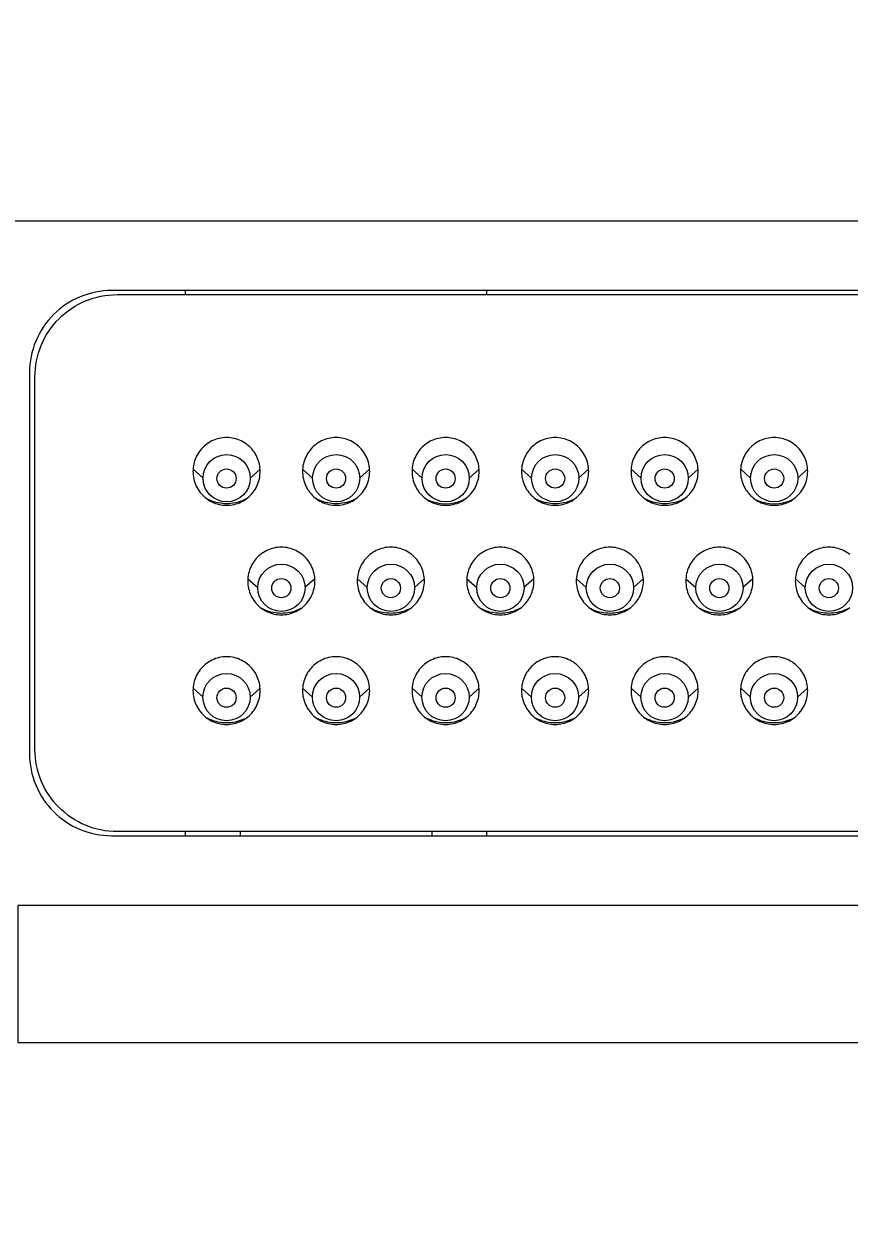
# Model space of a CAD drawing. Extents: x 0 to 1128, y 0 to 827.
# Drawn here: x 174.64 to 204.79, y 228.33 to 271.68 of the extents above; entities that cross this region are included whole.
import ezdxf

# ---------------------------------------------------------------- set-up
doc = ezdxf.new("R2010")
doc.units = 0
doc.header["$LTSCALE"] = 10
doc.header["$MEASUREMENT"] = 0
doc.header["$PDMODE"] = 3
doc.header["$PDSIZE"] = -10
doc.layers.get('0').update_dxf_attribs({"linetype": 'CONTINUOUS'})
doc.layers.get('DEFPOINTS').update_dxf_attribs({"linetype": 'CONTINUOUS'})
doc.layers.add('PDF_형상', color=7, linetype='CONTINUOUS')
doc.styles.add('Daelim Dimension', font='NanumGothic.ttf')
doc.dimstyles.new('DEFAULT', dxfattribs={"dimscale": 2, "dimtxt": 2, "dimasz": 2, "dimexe": 0, "dimexo": 2, "dimgap": 1, "dimtad": 1, "dimdec": 0, "dimzin": 9, "dimdsep": 46, "dimtxsty": 'Daelim Dimension', "dimcen": 0.5, "dimclrd": 5, "dimclre": 5, "dimclrt": 256, "dimadec": 1, "dimazin": 0, "dimtfac": 1, "dimtdec": 0, "dimtix": 1, "dimtmove": 0, "dimatfit": 3, "dimfxl": 0, "dimtolj": 1, "dimtzin": 1, "dimlwd": 9, "dimlwe": 9, "dimarcsym": 0})

# ---------------------------------------------------------------- blocks, each defined once
blk = doc.blocks.new('*D26')
at = {"color": 5, "lineweight": 9, "ltscale": 0.5}
for p, q in [((158.045, 268.487), (158.045, 299.718)), ((398.049, 299.718), (162.045, 299.718)), ((402.049, 268.487), (402.049, 299.718))]:
    blk.add_line(p, q, dxfattribs=at)
at = {"color": 5, "ltscale": 0.5}
for points in [[(162.045, 300.385), (162.045, 299.051), (158.045, 299.718)], [(398.049, 300.385), (398.049, 299.051), (402.049, 299.718)]]:
    blk.add_solid(points, dxfattribs=at)
at = {"layer": 'DEFPOINTS', "color": 0, "ltscale": 0.5}
for p in [(158.045, 299.718), (158.045, 264.487), (402.049, 264.487)]:
    blk.add_point(p, dxfattribs=at)
at = {"color": 7, "ltscale": 0.5, "insert": (315.504, 307.111), "char_height": 10, "attachment_point": 5, "style": 'Daelim Dimension'}
blk.add_mtext('\\A1;244', dxfattribs=at)
blk = doc.blocks.new('*D27')
at = {"color": 5, "lineweight": 9, "ltscale": 0.5}
for p, q in [((138.695, 262.487), (138.695, 327.843)), ((142.695, 327.843), (417.399, 327.843)), ((421.399, 262.487), (421.399, 327.843))]:
    blk.add_line(p, q, dxfattribs=at)
at = {"color": 5, "ltscale": 0.5}
for points in [[(142.695, 328.51), (142.695, 327.177), (138.695, 327.843)], [(417.399, 328.51), (417.399, 327.177), (421.399, 327.843)]]:
    blk.add_solid(points, dxfattribs=at)
at = {"layer": 'DEFPOINTS', "color": 0, "ltscale": 0.5}
for p in [(421.399, 327.843), (138.695, 258.487), (421.399, 258.487)]:
    blk.add_point(p, dxfattribs=at)
at = {"color": 7, "ltscale": 0.5, "insert": (315.504, 335.294), "char_height": 10, "attachment_point": 5, "style": 'Daelim Dimension'}
blk.add_mtext('\\A1;283', dxfattribs=at)

msp = doc.modelspace()

# ---------------------------------------------------------------- linework, layer by layer
at = {"layer": 'PDF_형상', "lineweight": 5}
for points in [[(402.049, 264.487), (402.049, 220.486), (158.045, 220.486), (158.045, 264.487)], [(180.818, 255.333), (180.82, 255.264), (180.826, 255.195), (180.836, 255.126), (180.849, 255.062), (180.866, 254.994), (180.887, 254.927), (180.911, 254.862), (180.94, 254.798), (180.971, 254.736), (181.005, 254.678), (181.044, 254.62), (181.085, 254.564), (181.129, 254.511), (181.176, 254.461), (181.226, 254.414), (181.278, 254.369), (181.334, 254.327), (181.391, 254.288), (181.45, 254.253), (181.512, 254.221), (181.575, 254.192), (181.639, 254.167), (181.706, 254.146), (181.706, 254.146), (181.773, 254.128), (181.841, 254.115), (181.909, 254.105), (181.978, 254.099), (182.045, 254.097), (182.113, 254.099), (182.182, 254.105), (182.25, 254.115), (182.318, 254.128), (182.385, 254.146), (182.385, 254.146), (182.452, 254.167), (182.516, 254.192), (182.579, 254.221), (182.641, 254.253), (182.7, 254.288), (182.757, 254.327), (182.813, 254.369), (182.865, 254.414), (182.915, 254.461), (182.962, 254.511), (183.006, 254.564), (183.047, 254.62), (183.086, 254.678), (183.12, 254.736), (183.151, 254.798), (183.179, 254.862), (183.204, 254.927), (183.225, 254.994), (183.242, 255.062), (183.255, 255.126), (183.265, 255.195), (183.271, 255.264), (183.272, 255.333), (183.271, 255.402), (183.265, 255.471), (183.255, 255.541), (183.242, 255.605), (183.225, 255.673), (183.204, 255.74), (183.179, 255.805), (183.151, 255.868), (183.12, 255.93), (183.086, 255.988), (183.047, 256.047), (183.006, 256.102), (182.962, 256.155), (182.915, 256.205), (182.865, 256.253), (182.812, 256.298), (182.757, 256.339), (182.699, 256.378), (182.641, 256.413), (182.579, 256.445), (182.516, 256.474), (182.452, 256.499), (182.386, 256.52), (182.385, 256.52), (182.318, 256.538), (182.25, 256.551), (182.182, 256.561), (182.113, 256.567), (182.045, 256.569), (181.977, 256.567), (181.909, 256.561), (181.841, 256.551), (181.773, 256.538), (181.706, 256.52), (181.705, 256.52), (181.639, 256.499), (181.575, 256.474), (181.512, 256.445), (181.45, 256.413), (181.392, 256.378), (181.334, 256.339), (181.278, 256.298), (181.226, 256.253), (181.176, 256.205), (181.129, 256.155), (181.085, 256.102), (181.044, 256.047), (181.005, 255.988), (180.971, 255.93), (180.94, 255.868), (180.911, 255.805), (180.887, 255.74), (180.866, 255.673), (180.849, 255.605), (180.836, 255.541), (180.826, 255.471), (180.82, 255.402)], [(184.818, 255.333), (184.82, 255.264), (184.826, 255.195), (184.836, 255.126), (184.849, 255.062), (184.866, 254.994), (184.887, 254.927), (184.912, 254.862), (184.94, 254.798), (184.971, 254.736), (185.005, 254.678), (185.044, 254.62), (185.085, 254.564), (185.129, 254.511), (185.176, 254.461), (185.226, 254.414), (185.278, 254.369), (185.334, 254.327), (185.391, 254.288), (185.45, 254.253), (185.512, 254.221), (185.575, 254.192), (185.639, 254.167), (185.706, 254.146), (185.706, 254.146), (185.774, 254.128), (185.841, 254.115), (185.909, 254.105), (185.978, 254.099), (186.045, 254.097), (186.113, 254.099), (186.181, 254.105), (186.25, 254.115), (186.317, 254.128), (186.385, 254.146), (186.385, 254.146), (186.451, 254.167), (186.516, 254.192), (186.579, 254.221), (186.641, 254.253), (186.7, 254.288), (186.757, 254.327), (186.813, 254.369), (186.865, 254.414), (186.915, 254.461), (186.962, 254.511), (187.006, 254.564), (187.047, 254.62), (187.086, 254.678), (187.12, 254.736), (187.151, 254.798), (187.18, 254.862), (187.204, 254.927), (187.225, 254.994), (187.242, 255.062), (187.255, 255.126), (187.265, 255.195), (187.271, 255.264), (187.273, 255.333), (187.271, 255.402), (187.265, 255.471), (187.255, 255.541), (187.242, 255.605), (187.225, 255.673), (187.204, 255.74), (187.18, 255.805), (187.151, 255.868), (187.12, 255.93), (187.086, 255.988), (187.047, 256.047), (187.006, 256.102), (186.962, 256.155), (186.915, 256.205), (186.865, 256.253), (186.812, 256.298), (186.757, 256.339), (186.699, 256.378), (186.641, 256.413), (186.579, 256.445), (186.516, 256.474), (186.452, 256.499), (186.386, 256.52), (186.385, 256.52), (186.318, 256.538), (186.25, 256.551), (186.182, 256.561), (186.114, 256.567), (186.046, 256.569), (185.977, 256.567), (185.909, 256.561), (185.841, 256.551), (185.773, 256.538), (185.706, 256.52), (185.705, 256.52), (185.639, 256.499), (185.575, 256.474), (185.512, 256.445), (185.45, 256.413), (185.392, 256.378), (185.334, 256.34), (185.279, 256.298), (185.226, 256.253), (185.176, 256.205), (185.129, 256.155), (185.085, 256.102), (185.044, 256.047), (185.005, 255.989), (184.971, 255.93), (184.94, 255.868), (184.912, 255.805), (184.887, 255.74), (184.866, 255.673), (184.849, 255.605), (184.836, 255.541), (184.826, 255.471), (184.82, 255.402)], [(188.819, 255.333), (188.82, 255.264), (188.826, 255.195), (188.836, 255.126), (188.849, 255.062), (188.866, 254.994), (188.887, 254.927), (188.912, 254.862), (188.94, 254.798), (188.971, 254.736), (189.005, 254.678), (189.044, 254.62), (189.085, 254.564), (189.129, 254.511), (189.176, 254.461), (189.226, 254.414), (189.278, 254.369), (189.334, 254.327), (189.392, 254.288), (189.45, 254.253), (189.512, 254.221), (189.575, 254.192), (189.639, 254.167), (189.706, 254.146), (189.706, 254.146), (189.774, 254.128), (189.841, 254.115), (189.91, 254.105), (189.978, 254.099), (190.046, 254.097), (190.113, 254.099), (190.182, 254.105), (190.25, 254.115), (190.317, 254.128), (190.385, 254.146), (190.385, 254.146), (190.451, 254.167), (190.516, 254.192), (190.579, 254.221), (190.641, 254.253), (190.7, 254.288), (190.757, 254.327), (190.813, 254.369), (190.865, 254.414), (190.915, 254.461), (190.962, 254.511), (191.006, 254.564), (191.047, 254.62), (191.086, 254.678), (191.12, 254.736), (191.151, 254.798), (191.18, 254.862), (191.204, 254.927), (191.225, 254.994), (191.242, 255.062), (191.255, 255.126), (191.265, 255.195), (191.271, 255.264), (191.273, 255.333), (191.271, 255.402), (191.265, 255.471), (191.255, 255.541), (191.242, 255.605), (191.225, 255.673), (191.204, 255.74), (191.18, 255.805), (191.151, 255.868), (191.12, 255.93), (191.086, 255.988), (191.048, 256.047), (191.006, 256.102), (190.962, 256.155), (190.915, 256.205), (190.865, 256.253), (190.813, 256.298), (190.757, 256.339), (190.699, 256.378), (190.641, 256.413), (190.579, 256.445), (190.516, 256.474), (190.452, 256.499), (190.386, 256.52), (190.385, 256.52), (190.318, 256.538), (190.25, 256.551), (190.182, 256.561), (190.114, 256.567), (190.046, 256.569), (189.978, 256.567), (189.909, 256.561), (189.841, 256.551), (189.773, 256.538), (189.706, 256.52), (189.706, 256.52), (189.64, 256.499), (189.575, 256.474), (189.512, 256.445), (189.45, 256.413), (189.392, 256.378), (189.334, 256.34), (189.279, 256.298), (189.226, 256.253), (189.176, 256.205), (189.129, 256.155), (189.085, 256.102), (189.044, 256.047), (189.005, 255.989), (188.971, 255.93), (188.94, 255.868), (188.912, 255.805), (188.887, 255.74), (188.866, 255.673), (188.849, 255.605), (188.836, 255.541), (188.826, 255.471), (188.82, 255.402)], [(192.819, 255.333), (192.821, 255.264), (192.826, 255.195), (192.836, 255.126), (192.849, 255.062), (192.866, 254.994), (192.887, 254.927), (192.912, 254.862), (192.94, 254.798), (192.971, 254.736), (193.005, 254.678), (193.044, 254.62), (193.085, 254.564), (193.129, 254.511), (193.176, 254.461), (193.226, 254.414), (193.279, 254.369), (193.334, 254.327), (193.392, 254.288), (193.45, 254.253), (193.512, 254.221), (193.575, 254.192), (193.64, 254.167), (193.706, 254.146), (193.707, 254.146), (193.774, 254.128), (193.841, 254.115), (193.91, 254.105), (193.978, 254.099), (194.046, 254.097), (194.113, 254.099), (194.182, 254.105), (194.25, 254.115), (194.318, 254.128), (194.385, 254.146), (194.385, 254.146), (194.452, 254.167), (194.516, 254.192), (194.58, 254.221), (194.641, 254.253), (194.7, 254.288), (194.757, 254.327), (194.813, 254.369), (194.865, 254.414), (194.915, 254.461), (194.962, 254.511), (195.006, 254.564), (195.047, 254.62), (195.086, 254.678), (195.12, 254.736), (195.152, 254.798), (195.18, 254.862), (195.204, 254.927), (195.225, 254.994), (195.242, 255.062), (195.255, 255.126), (195.265, 255.195), (195.271, 255.264), (195.273, 255.333), (195.271, 255.402), (195.265, 255.471), (195.255, 255.541), (195.242, 255.605), (195.225, 255.673), (195.204, 255.74), (195.18, 255.805), (195.152, 255.868), (195.12, 255.93), (195.086, 255.988), (195.048, 256.047), (195.006, 256.102), (194.962, 256.155), (194.915, 256.205), (194.865, 256.253), (194.813, 256.298), (194.757, 256.339), (194.7, 256.378), (194.641, 256.413), (194.579, 256.445), (194.516, 256.474), (194.452, 256.499), (194.386, 256.52), (194.385, 256.52), (194.318, 256.538), (194.25, 256.551), (194.182, 256.561), (194.114, 256.567), (194.046, 256.569), (193.978, 256.567), (193.909, 256.561), (193.841, 256.551), (193.773, 256.538), (193.706, 256.52), (193.706, 256.52), (193.64, 256.499), (193.575, 256.474), (193.512, 256.445), (193.45, 256.413), (193.392, 256.378), (193.334, 256.34), (193.279, 256.298), (193.226, 256.253), (193.176, 256.205), (193.13, 256.155), (193.085, 256.102), (193.044, 256.047), (193.005, 255.989), (192.971, 255.93), (192.94, 255.868), (192.912, 255.805), (192.887, 255.74), (192.866, 255.673), (192.849, 255.605), (192.836, 255.541), (192.826, 255.471), (192.821, 255.402)], [(196.819, 255.333), (196.821, 255.264), (196.826, 255.195), (196.836, 255.126), (196.849, 255.062), (196.866, 254.994), (196.887, 254.927), (196.912, 254.862), (196.94, 254.798), (196.972, 254.736), (197.006, 254.678), (197.044, 254.62), (197.085, 254.564), (197.129, 254.511), (197.176, 254.461), (197.226, 254.414), (197.279, 254.369), (197.334, 254.327), (197.392, 254.288), (197.45, 254.253), (197.512, 254.221), (197.575, 254.192), (197.64, 254.167), (197.706, 254.146), (197.707, 254.146), (197.774, 254.128), (197.842, 254.115), (197.91, 254.105), (197.978, 254.099), (198.046, 254.097), (198.114, 254.099), (198.182, 254.105), (198.25, 254.115), (198.318, 254.128), (198.385, 254.146), (198.385, 254.146), (198.452, 254.167), (198.516, 254.192), (198.58, 254.221), (198.641, 254.253), (198.7, 254.288), (198.757, 254.327), (198.813, 254.369), (198.865, 254.414), (198.915, 254.461), (198.962, 254.511), (199.006, 254.564), (199.048, 254.62), (199.086, 254.678), (199.12, 254.736), (199.152, 254.798), (199.18, 254.862), (199.204, 254.927), (199.225, 254.994), (199.242, 255.062), (199.255, 255.126), (199.265, 255.195), (199.271, 255.264), (199.273, 255.333), (199.271, 255.402), (199.265, 255.471), (199.255, 255.541), (199.242, 255.605), (199.225, 255.673), (199.204, 255.74), (199.18, 255.805), (199.152, 255.868), (199.12, 255.93), (199.086, 255.988), (199.048, 256.047), (199.006, 256.102), (198.962, 256.155), (198.915, 256.205), (198.865, 256.253), (198.813, 256.298), (198.757, 256.339), (198.7, 256.378), (198.641, 256.413), (198.58, 256.445), (198.517, 256.474), (198.452, 256.499), (198.386, 256.52), (198.385, 256.52), (198.318, 256.538), (198.25, 256.551), (198.182, 256.561), (198.114, 256.567), (198.046, 256.569), (197.978, 256.567), (197.909, 256.561), (197.841, 256.551), (197.773, 256.538), (197.706, 256.52), (197.706, 256.52), (197.64, 256.499), (197.575, 256.474), (197.512, 256.445), (197.45, 256.413), (197.392, 256.378), (197.334, 256.34), (197.279, 256.298), (197.226, 256.253), (197.176, 256.205), (197.13, 256.155), (197.085, 256.102), (197.044, 256.047), (197.006, 255.989), (196.971, 255.93), (196.94, 255.868), (196.912, 255.805), (196.887, 255.74), (196.866, 255.673), (196.849, 255.605), (196.836, 255.541), (196.826, 255.471), (196.821, 255.402)], [(200.819, 255.333), (200.821, 255.264), (200.827, 255.195), (200.836, 255.126), (200.849, 255.062), (200.866, 254.994), (200.887, 254.927), (200.912, 254.862), (200.94, 254.798), (200.972, 254.736), (201.006, 254.678), (201.044, 254.62), (201.085, 254.564), (201.13, 254.511), (201.176, 254.461), (201.226, 254.414), (201.279, 254.369), (201.334, 254.327), (201.392, 254.288), (201.45, 254.253), (201.512, 254.221), (201.575, 254.192), (201.64, 254.167), (201.706, 254.146), (201.707, 254.146), (201.774, 254.128), (201.842, 254.115), (201.91, 254.105), (201.978, 254.099), (202.046, 254.097), (202.114, 254.099), (202.182, 254.105), (202.25, 254.115), (202.318, 254.128), (202.385, 254.146), (202.386, 254.146), (202.452, 254.167), (202.516, 254.192), (202.58, 254.221), (202.641, 254.253), (202.7, 254.288), (202.758, 254.327), (202.813, 254.369), (202.865, 254.414), (202.915, 254.461), (202.962, 254.511), (203.006, 254.564), (203.048, 254.62), (203.086, 254.678), (203.12, 254.736), (203.152, 254.798), (203.18, 254.862), (203.204, 254.927), (203.225, 254.994), (203.242, 255.062), (203.255, 255.126), (203.265, 255.195), (203.271, 255.264), (203.273, 255.333), (203.271, 255.402), (203.265, 255.471), (203.255, 255.541), (203.242, 255.605), (203.225, 255.673), (203.204, 255.74), (203.18, 255.805), (203.152, 255.868), (203.12, 255.93), (203.086, 255.988), (203.048, 256.047), (203.006, 256.102), (202.962, 256.155), (202.915, 256.205), (202.865, 256.253), (202.813, 256.298), (202.757, 256.339), (202.7, 256.378), (202.641, 256.413), (202.58, 256.445), (202.517, 256.474), (202.452, 256.499), (202.386, 256.52), (202.386, 256.52), (202.318, 256.538), (202.25, 256.551), (202.182, 256.561), (202.114, 256.567), (202.046, 256.569), (201.978, 256.567), (201.909, 256.561), (201.841, 256.551), (201.773, 256.538), (201.706, 256.52), (201.706, 256.52), (201.64, 256.499), (201.575, 256.474), (201.512, 256.445), (201.45, 256.413), (201.392, 256.378), (201.334, 256.34), (201.279, 256.298), (201.226, 256.253), (201.177, 256.205), (201.13, 256.155), (201.085, 256.102), (201.044, 256.047), (201.006, 255.989), (200.972, 255.93), (200.94, 255.868), (200.912, 255.805), (200.887, 255.74), (200.866, 255.673), (200.849, 255.605), (200.836, 255.541), (200.827, 255.471), (200.821, 255.402)], [(182.818, 251.333), (182.82, 251.264), (182.826, 251.195), (182.836, 251.126), (182.849, 251.062), (182.866, 250.994), (182.887, 250.927), (182.911, 250.862), (182.94, 250.798), (182.971, 250.736), (183.005, 250.678), (183.044, 250.62), (183.085, 250.564), (183.129, 250.511), (183.176, 250.461), (183.226, 250.414), (183.278, 250.369), (183.334, 250.327), (183.391, 250.288), (183.45, 250.253), (183.512, 250.221), (183.575, 250.192), (183.639, 250.167), (183.706, 250.146), (183.706, 250.146), (183.773, 250.128), (183.841, 250.115), (183.909, 250.105), (183.978, 250.099), (184.046, 250.097), (184.113, 250.099), (184.182, 250.105), (184.25, 250.115), (184.318, 250.128), (184.385, 250.146), (184.385, 250.146), (184.452, 250.167), (184.516, 250.192), (184.579, 250.221), (184.641, 250.253), (184.7, 250.288), (184.757, 250.327), (184.813, 250.369), (184.865, 250.414), (184.915, 250.461), (184.962, 250.511), (185.006, 250.564), (185.047, 250.62), (185.086, 250.678), (185.12, 250.736), (185.151, 250.798), (185.179, 250.862), (185.204, 250.927), (185.225, 250.994), (185.242, 251.062), (185.255, 251.126), (185.265, 251.195), (185.271, 251.264), (185.273, 251.333), (185.271, 251.402), (185.265, 251.471), (185.255, 251.54), (185.242, 251.605), (185.225, 251.673), (185.204, 251.74), (185.179, 251.805), (185.151, 251.868), (185.12, 251.93), (185.086, 251.988), (185.047, 252.047), (185.006, 252.102), (184.962, 252.155), (184.915, 252.205), (184.865, 252.253), (184.812, 252.297), (184.757, 252.339), (184.699, 252.378), (184.641, 252.413), (184.579, 252.445), (184.516, 252.474), (184.452, 252.499), (184.386, 252.52), (184.385, 252.52), (184.318, 252.538), (184.25, 252.551), (184.182, 252.561), (184.113, 252.567), (184.045, 252.569), (183.977, 252.567), (183.909, 252.561), (183.841, 252.551), (183.773, 252.538), (183.706, 252.52), (183.705, 252.52), (183.639, 252.499), (183.575, 252.474), (183.512, 252.445), (183.45, 252.413), (183.392, 252.378), (183.334, 252.339), (183.279, 252.298), (183.226, 252.253), (183.176, 252.205), (183.129, 252.155), (183.085, 252.102), (183.044, 252.047), (183.005, 251.988), (182.971, 251.93), (182.94, 251.868), (182.911, 251.805), (182.887, 251.74), (182.866, 251.673), (182.849, 251.605), (182.836, 251.54), (182.826, 251.471), (182.82, 251.402)], [(186.818, 251.333), (186.82, 251.264), (186.826, 251.195), (186.836, 251.126), (186.849, 251.062), (186.866, 250.994), (186.887, 250.927), (186.912, 250.862), (186.94, 250.798), (186.971, 250.736), (187.005, 250.678), (187.044, 250.62), (187.085, 250.564), (187.129, 250.511), (187.176, 250.461), (187.226, 250.414), (187.278, 250.369), (187.334, 250.327), (187.392, 250.288), (187.45, 250.253), (187.512, 250.221), (187.575, 250.192), (187.639, 250.167), (187.706, 250.146), (187.706, 250.146), (187.774, 250.128), (187.841, 250.115), (187.91, 250.105), (187.978, 250.099), (188.045, 250.097), (188.113, 250.099), (188.181, 250.105), (188.25, 250.115), (188.317, 250.128), (188.385, 250.146), (188.385, 250.146), (188.451, 250.167), (188.516, 250.192), (188.579, 250.221), (188.641, 250.253), (188.7, 250.288), (188.757, 250.327), (188.813, 250.369), (188.865, 250.413), (188.915, 250.461), (188.962, 250.511), (189.006, 250.564), (189.047, 250.62), (189.086, 250.678), (189.12, 250.736), (189.151, 250.798), (189.18, 250.862), (189.204, 250.927), (189.225, 250.994), (189.242, 251.062), (189.255, 251.126), (189.265, 251.195), (189.271, 251.264), (189.273, 251.333), (189.271, 251.402), (189.265, 251.471), (189.255, 251.54), (189.242, 251.605), (189.225, 251.673), (189.204, 251.74), (189.18, 251.805), (189.151, 251.868), (189.12, 251.93), (189.086, 251.988), (189.047, 252.046), (189.006, 252.102), (188.962, 252.155), (188.915, 252.205), (188.865, 252.253), (188.812, 252.298), (188.757, 252.339), (188.699, 252.378), (188.641, 252.413), (188.579, 252.445), (188.516, 252.474), (188.452, 252.499), (188.386, 252.52), (188.385, 252.52), (188.318, 252.538), (188.25, 252.551), (188.182, 252.561), (188.114, 252.567), (188.046, 252.569), (187.978, 252.567), (187.909, 252.561), (187.841, 252.551), (187.773, 252.538), (187.706, 252.52), (187.706, 252.52), (187.639, 252.499), (187.575, 252.474), (187.512, 252.445), (187.45, 252.413), (187.392, 252.378), (187.334, 252.339), (187.279, 252.298), (187.226, 252.253), (187.176, 252.205), (187.129, 252.155), (187.085, 252.102), (187.044, 252.047), (187.005, 251.989), (186.971, 251.93), (186.94, 251.868), (186.912, 251.805), (186.887, 251.74), (186.866, 251.673), (186.849, 251.605), (186.836, 251.54), (186.826, 251.471), (186.82, 251.402)], [(190.819, 251.333), (190.821, 251.264), (190.826, 251.195), (190.836, 251.126), (190.849, 251.062), (190.866, 250.994), (190.887, 250.927), (190.912, 250.862), (190.94, 250.798), (190.971, 250.736), (191.005, 250.678), (191.044, 250.62), (191.085, 250.564), (191.129, 250.511), (191.176, 250.461), (191.226, 250.414), (191.279, 250.369), (191.334, 250.327), (191.392, 250.288), (191.45, 250.253), (191.512, 250.221), (191.575, 250.192), (191.64, 250.167), (191.706, 250.146), (191.706, 250.146), (191.774, 250.128), (191.841, 250.115), (191.91, 250.105), (191.978, 250.099), (192.046, 250.097), (192.113, 250.099), (192.182, 250.105), (192.25, 250.115), (192.318, 250.128), (192.385, 250.146), (192.385, 250.146), (192.452, 250.167), (192.516, 250.192), (192.579, 250.221), (192.641, 250.253), (192.7, 250.288), (192.757, 250.327), (192.813, 250.369), (192.865, 250.413), (192.915, 250.461), (192.962, 250.511), (193.006, 250.564), (193.047, 250.62), (193.086, 250.678), (193.12, 250.736), (193.152, 250.798), (193.18, 250.862), (193.204, 250.927), (193.225, 250.994), (193.242, 251.062), (193.255, 251.126), (193.265, 251.195), (193.271, 251.264), (193.273, 251.333), (193.271, 251.402), (193.265, 251.471), (193.255, 251.54), (193.242, 251.605), (193.225, 251.673), (193.204, 251.74), (193.18, 251.805), (193.152, 251.868), (193.12, 251.93), (193.086, 251.988), (193.048, 252.046), (193.006, 252.102), (192.962, 252.155), (192.915, 252.205), (192.865, 252.253), (192.813, 252.298), (192.757, 252.339), (192.7, 252.378), (192.641, 252.413), (192.579, 252.445), (192.516, 252.474), (192.452, 252.499), (192.386, 252.52), (192.385, 252.52), (192.318, 252.538), (192.25, 252.551), (192.182, 252.561), (192.114, 252.567), (192.046, 252.569), (191.978, 252.567), (191.909, 252.561), (191.841, 252.551), (191.773, 252.538), (191.706, 252.52), (191.706, 252.52), (191.64, 252.499), (191.575, 252.474), (191.512, 252.445), (191.45, 252.413), (191.392, 252.378), (191.334, 252.339), (191.279, 252.298), (191.226, 252.253), (191.176, 252.205), (191.129, 252.155), (191.085, 252.102), (191.044, 252.047), (191.005, 251.989), (190.971, 251.93), (190.94, 251.868), (190.912, 251.805), (190.887, 251.74), (190.866, 251.673), (190.849, 251.605), (190.836, 251.54), (190.826, 251.471), (190.821, 251.402)], [(194.819, 251.333), (194.821, 251.264), (194.826, 251.195), (194.836, 251.126), (194.849, 251.062), (194.866, 250.994), (194.887, 250.927), (194.912, 250.862), (194.94, 250.798), (194.971, 250.736), (195.005, 250.678), (195.044, 250.62), (195.085, 250.564), (195.129, 250.511), (195.176, 250.461), (195.226, 250.414), (195.279, 250.369), (195.334, 250.327), (195.392, 250.288), (195.45, 250.253), (195.512, 250.221), (195.575, 250.192), (195.64, 250.167), (195.706, 250.146), (195.707, 250.146), (195.774, 250.128), (195.842, 250.115), (195.91, 250.105), (195.978, 250.099), (196.046, 250.097), (196.113, 250.099), (196.182, 250.105), (196.25, 250.115), (196.318, 250.128), (196.385, 250.146), (196.385, 250.146), (196.452, 250.167), (196.516, 250.192), (196.58, 250.221), (196.641, 250.253), (196.7, 250.288), (196.757, 250.327), (196.813, 250.369), (196.865, 250.413), (196.915, 250.461), (196.962, 250.511), (197.006, 250.564), (197.047, 250.62), (197.086, 250.678), (197.12, 250.736), (197.152, 250.798), (197.18, 250.862), (197.204, 250.927), (197.225, 250.994), (197.242, 251.062), (197.255, 251.126), (197.265, 251.195), (197.271, 251.264), (197.273, 251.333), (197.271, 251.402), (197.265, 251.471), (197.255, 251.54), (197.242, 251.605), (197.225, 251.673), (197.204, 251.74), (197.18, 251.805), (197.152, 251.868), (197.12, 251.93), (197.086, 251.988), (197.048, 252.046), (197.006, 252.102), (196.962, 252.155), (196.915, 252.205), (196.865, 252.253), (196.813, 252.298), (196.757, 252.339), (196.7, 252.378), (196.641, 252.413), (196.58, 252.445), (196.516, 252.474), (196.452, 252.499), (196.386, 252.52), (196.385, 252.52), (196.318, 252.538), (196.25, 252.551), (196.182, 252.561), (196.114, 252.567), (196.046, 252.569), (195.978, 252.567), (195.909, 252.561), (195.841, 252.551), (195.773, 252.538), (195.706, 252.52), (195.706, 252.52), (195.64, 252.499), (195.575, 252.474), (195.512, 252.445), (195.45, 252.413), (195.392, 252.378), (195.334, 252.339), (195.279, 252.298), (195.226, 252.253), (195.176, 252.205), (195.13, 252.155), (195.085, 252.102), (195.044, 252.047), (195.006, 251.989), (194.971, 251.93), (194.94, 251.868), (194.912, 251.805), (194.887, 251.74), (194.866, 251.673), (194.849, 251.605), (194.836, 251.54), (194.826, 251.471), (194.821, 251.402)], [(198.819, 251.333), (198.821, 251.264), (198.827, 251.195), (198.836, 251.126), (198.849, 251.062), (198.866, 250.994), (198.887, 250.927), (198.912, 250.862), (198.94, 250.798), (198.972, 250.736), (199.006, 250.678), (199.044, 250.62), (199.085, 250.564), (199.129, 250.511), (199.176, 250.461), (199.226, 250.414), (199.279, 250.369), (199.334, 250.327), (199.392, 250.288), (199.45, 250.253), (199.512, 250.221), (199.575, 250.192), (199.64, 250.167), (199.706, 250.146), (199.707, 250.146), (199.774, 250.128), (199.842, 250.115), (199.91, 250.105), (199.978, 250.099), (200.046, 250.097), (200.114, 250.099), (200.182, 250.105), (200.25, 250.115), (200.318, 250.128), (200.385, 250.146), (200.386, 250.146), (200.452, 250.167), (200.516, 250.192), (200.58, 250.221), (200.641, 250.253), (200.7, 250.288), (200.758, 250.327), (200.813, 250.369), (200.865, 250.413), (200.915, 250.461), (200.962, 250.511), (201.006, 250.564), (201.048, 250.62), (201.086, 250.678), (201.12, 250.736), (201.152, 250.798), (201.18, 250.862), (201.204, 250.927), (201.225, 250.994), (201.242, 251.062), (201.255, 251.126), (201.265, 251.195), (201.271, 251.264), (201.273, 251.333), (201.271, 251.402), (201.265, 251.471), (201.255, 251.54), (201.242, 251.605), (201.225, 251.673), (201.204, 251.74), (201.18, 251.805), (201.152, 251.868), (201.12, 251.93), (201.086, 251.988), (201.048, 252.046), (201.006, 252.102), (200.962, 252.155), (200.915, 252.205), (200.865, 252.253), (200.813, 252.298), (200.757, 252.339), (200.7, 252.378), (200.641, 252.413), (200.58, 252.445), (200.517, 252.474), (200.452, 252.499), (200.386, 252.52), (200.386, 252.52), (200.318, 252.538), (200.25, 252.551), (200.182, 252.561), (200.114, 252.567), (200.046, 252.569), (199.978, 252.567), (199.909, 252.561), (199.841, 252.551), (199.773, 252.538), (199.706, 252.52), (199.706, 252.52), (199.64, 252.499), (199.575, 252.474), (199.512, 252.445), (199.45, 252.413), (199.392, 252.378), (199.334, 252.339), (199.279, 252.298), (199.226, 252.253), (199.177, 252.205), (199.13, 252.155), (199.085, 252.102), (199.044, 252.047), (199.006, 251.989), (198.972, 251.93), (198.94, 251.868), (198.912, 251.805), (198.887, 251.74), (198.866, 251.673), (198.849, 251.605), (198.836, 251.54), (198.827, 251.471), (198.821, 251.402)], [(180.818, 247.333), (180.82, 247.264), (180.826, 247.195), (180.836, 247.126), (180.849, 247.061), (180.866, 246.993), (180.887, 246.927), (180.911, 246.862), (180.94, 246.798), (180.971, 246.736), (181.005, 246.678), (181.044, 246.62), (181.085, 246.564), (181.129, 246.511), (181.176, 246.461), (181.226, 246.413), (181.278, 246.369), (181.334, 246.327), (181.391, 246.288), (181.45, 246.253), (181.512, 246.221), (181.575, 246.192), (181.639, 246.167), (181.706, 246.146), (181.706, 246.146), (181.773, 246.128), (181.841, 246.114), (181.909, 246.105), (181.978, 246.099), (182.045, 246.097), (182.113, 246.099), (182.182, 246.105), (182.25, 246.115), (182.318, 246.128), (182.385, 246.146), (182.385, 246.146), (182.452, 246.167), (182.516, 246.192), (182.579, 246.221), (182.641, 246.253), (182.7, 246.288), (182.757, 246.327), (182.813, 246.369), (182.865, 246.413), (182.915, 246.461), (182.962, 246.511), (183.006, 246.564), (183.047, 246.62), (183.086, 246.678), (183.12, 246.736), (183.151, 246.798), (183.179, 246.862), (183.204, 246.927), (183.225, 246.993), (183.242, 247.061), (183.255, 247.126), (183.265, 247.195), (183.271, 247.264), (183.272, 247.333), (183.271, 247.402), (183.265, 247.471), (183.255, 247.54), (183.242, 247.605), (183.225, 247.673), (183.204, 247.74), (183.179, 247.805), (183.151, 247.868), (183.12, 247.93), (183.086, 247.988), (183.047, 248.046), (183.006, 248.102), (182.962, 248.155), (182.915, 248.205), (182.865, 248.253), (182.812, 248.297), (182.757, 248.339), (182.699, 248.378), (182.641, 248.413), (182.579, 248.445), (182.516, 248.474), (182.452, 248.499), (182.386, 248.52), (182.385, 248.52), (182.318, 248.538), (182.25, 248.551), (182.182, 248.561), (182.113, 248.567), (182.045, 248.569), (181.977, 248.567), (181.909, 248.561), (181.841, 248.551), (181.773, 248.538), (181.706, 248.52), (181.705, 248.52), (181.639, 248.499), (181.575, 248.474), (181.512, 248.445), (181.45, 248.413), (181.392, 248.378), (181.334, 248.339), (181.278, 248.297), (181.226, 248.253), (181.176, 248.205), (181.129, 248.155), (181.085, 248.102), (181.044, 248.046), (181.005, 247.988), (180.971, 247.93), (180.94, 247.868), (180.911, 247.805), (180.887, 247.74), (180.866, 247.673), (180.849, 247.605), (180.836, 247.54), (180.826, 247.471), (180.82, 247.402)], [(184.818, 247.333), (184.82, 247.264), (184.826, 247.195), (184.836, 247.126), (184.849, 247.061), (184.866, 246.993), (184.887, 246.927), (184.912, 246.862), (184.94, 246.798), (184.971, 246.736), (185.005, 246.678), (185.044, 246.62), (185.085, 246.564), (185.129, 246.511), (185.176, 246.461), (185.226, 246.413), (185.278, 246.369), (185.334, 246.327), (185.391, 246.288), (185.45, 246.253), (185.512, 246.221), (185.575, 246.192), (185.639, 246.167), (185.706, 246.146), (185.706, 246.146), (185.774, 246.128), (185.841, 246.114), (185.909, 246.105), (185.978, 246.099), (186.045, 246.097), (186.113, 246.099), (186.181, 246.105), (186.25, 246.114), (186.317, 246.128), (186.385, 246.146), (186.385, 246.146), (186.451, 246.167), (186.516, 246.192), (186.579, 246.221), (186.641, 246.253), (186.7, 246.288), (186.757, 246.327), (186.813, 246.369), (186.865, 246.413), (186.915, 246.461), (186.962, 246.511), (187.006, 246.564), (187.047, 246.619), (187.086, 246.678), (187.12, 246.736), (187.151, 246.798), (187.18, 246.862), (187.204, 246.927), (187.225, 246.993), (187.242, 247.062), (187.255, 247.126), (187.265, 247.195), (187.271, 247.264), (187.273, 247.333), (187.271, 247.402), (187.265, 247.471), (187.255, 247.54), (187.242, 247.605), (187.225, 247.673), (187.204, 247.74), (187.18, 247.805), (187.151, 247.868), (187.12, 247.93), (187.086, 247.988), (187.047, 248.046), (187.006, 248.102), (186.962, 248.155), (186.915, 248.205), (186.865, 248.253), (186.812, 248.297), (186.757, 248.339), (186.699, 248.378), (186.641, 248.413), (186.579, 248.445), (186.516, 248.474), (186.452, 248.499), (186.386, 248.52), (186.385, 248.52), (186.318, 248.538), (186.25, 248.551), (186.182, 248.561), (186.114, 248.567), (186.046, 248.569), (185.977, 248.567), (185.909, 248.561), (185.841, 248.551), (185.773, 248.538), (185.706, 248.52), (185.705, 248.52), (185.639, 248.499), (185.575, 248.474), (185.512, 248.445), (185.45, 248.413), (185.392, 248.378), (185.334, 248.339), (185.279, 248.297), (185.226, 248.253), (185.176, 248.205), (185.129, 248.155), (185.085, 248.102), (185.044, 248.047), (185.005, 247.988), (184.971, 247.93), (184.94, 247.868), (184.912, 247.805), (184.887, 247.74), (184.866, 247.673), (184.849, 247.605), (184.836, 247.54), (184.826, 247.471), (184.82, 247.402)], [(188.819, 247.333), (188.82, 247.264), (188.826, 247.195), (188.836, 247.126), (188.849, 247.061), (188.866, 246.993), (188.887, 246.927), (188.912, 246.862), (188.94, 246.798), (188.971, 246.736), (189.005, 246.678), (189.044, 246.62), (189.085, 246.564), (189.129, 246.511), (189.176, 246.461), (189.226, 246.413), (189.278, 246.369), (189.334, 246.327), (189.392, 246.288), (189.45, 246.253), (189.512, 246.221), (189.575, 246.192), (189.639, 246.167), (189.706, 246.146), (189.706, 246.146), (189.774, 246.128), (189.841, 246.114), (189.91, 246.105), (189.978, 246.099), (190.046, 246.097), (190.113, 246.099), (190.182, 246.105), (190.25, 246.114), (190.317, 246.128), (190.385, 246.146), (190.385, 246.146), (190.451, 246.167), (190.516, 246.192), (190.579, 246.221), (190.641, 246.253), (190.7, 246.288), (190.757, 246.327), (190.813, 246.369), (190.865, 246.413), (190.915, 246.461), (190.962, 246.511), (191.006, 246.564), (191.047, 246.619), (191.086, 246.678), (191.12, 246.736), (191.151, 246.798), (191.18, 246.862), (191.204, 246.927), (191.225, 246.993), (191.242, 247.062), (191.255, 247.126), (191.265, 247.195), (191.271, 247.264), (191.273, 247.333), (191.271, 247.402), (191.265, 247.471), (191.255, 247.54), (191.242, 247.605), (191.225, 247.673), (191.204, 247.74), (191.18, 247.805), (191.151, 247.868), (191.12, 247.93), (191.086, 247.988), (191.048, 248.046), (191.006, 248.102), (190.962, 248.155), (190.915, 248.205), (190.865, 248.253), (190.813, 248.297), (190.757, 248.339), (190.699, 248.378), (190.641, 248.413), (190.579, 248.445), (190.516, 248.474), (190.452, 248.499), (190.386, 248.52), (190.385, 248.52), (190.318, 248.538), (190.25, 248.551), (190.182, 248.561), (190.114, 248.567), (190.046, 248.569), (189.978, 248.567), (189.909, 248.561), (189.841, 248.551), (189.773, 248.538), (189.706, 248.52), (189.706, 248.52), (189.64, 248.499), (189.575, 248.474), (189.512, 248.445), (189.45, 248.413), (189.392, 248.378), (189.334, 248.339), (189.279, 248.297), (189.226, 248.253), (189.176, 248.205), (189.129, 248.155), (189.085, 248.102), (189.044, 248.047), (189.005, 247.988), (188.971, 247.93), (188.94, 247.868), (188.912, 247.805), (188.887, 247.74), (188.866, 247.673), (188.849, 247.605), (188.836, 247.54), (188.826, 247.471), (188.82, 247.402)], [(192.819, 247.333), (192.821, 247.264), (192.826, 247.195), (192.836, 247.126), (192.849, 247.061), (192.866, 246.993), (192.887, 246.927), (192.912, 246.862), (192.94, 246.798), (192.971, 246.736), (193.005, 246.678), (193.044, 246.62), (193.085, 246.564), (193.129, 246.511), (193.176, 246.461), (193.226, 246.413), (193.279, 246.369), (193.334, 246.327), (193.392, 246.288), (193.45, 246.253), (193.512, 246.221), (193.575, 246.192), (193.64, 246.167), (193.706, 246.146), (193.707, 246.146), (193.774, 246.128), (193.841, 246.114), (193.91, 246.105), (193.978, 246.099), (194.046, 246.097), (194.113, 246.099), (194.182, 246.105), (194.25, 246.114), (194.318, 246.128), (194.385, 246.146), (194.385, 246.146), (194.452, 246.167), (194.516, 246.192), (194.58, 246.221), (194.641, 246.253), (194.7, 246.288), (194.757, 246.327), (194.813, 246.369), (194.865, 246.413), (194.915, 246.461), (194.962, 246.511), (195.006, 246.564), (195.047, 246.619), (195.086, 246.678), (195.12, 246.736), (195.152, 246.798), (195.18, 246.862), (195.204, 246.927), (195.225, 246.993), (195.242, 247.062), (195.255, 247.126), (195.265, 247.195), (195.271, 247.264), (195.273, 247.333), (195.271, 247.402), (195.265, 247.471), (195.255, 247.54), (195.242, 247.605), (195.225, 247.673), (195.204, 247.74), (195.18, 247.805), (195.152, 247.868), (195.12, 247.93), (195.086, 247.988), (195.048, 248.046), (195.006, 248.102), (194.962, 248.155), (194.915, 248.205), (194.865, 248.253), (194.813, 248.297), (194.757, 248.339), (194.7, 248.378), (194.641, 248.413), (194.579, 248.445), (194.516, 248.474), (194.452, 248.499), (194.386, 248.52), (194.385, 248.52), (194.318, 248.538), (194.25, 248.551), (194.182, 248.561), (194.114, 248.567), (194.046, 248.569), (193.978, 248.567), (193.909, 248.561), (193.841, 248.551), (193.773, 248.538), (193.706, 248.52), (193.706, 248.52), (193.64, 248.499), (193.575, 248.474), (193.512, 248.445), (193.45, 248.413), (193.392, 248.378), (193.334, 248.339), (193.279, 248.297), (193.226, 248.253), (193.176, 248.205), (193.13, 248.155), (193.085, 248.102), (193.044, 248.047), (193.005, 247.988), (192.971, 247.93), (192.94, 247.868), (192.912, 247.805), (192.887, 247.74), (192.866, 247.673), (192.849, 247.605), (192.836, 247.54), (192.826, 247.471), (192.821, 247.402)], [(196.819, 247.333), (196.821, 247.264), (196.826, 247.195), (196.836, 247.126), (196.849, 247.061), (196.866, 246.993), (196.887, 246.927), (196.912, 246.862), (196.94, 246.798), (196.972, 246.736), (197.006, 246.678), (197.044, 246.62), (197.085, 246.564), (197.129, 246.511), (197.176, 246.461), (197.226, 246.413), (197.279, 246.369), (197.334, 246.327), (197.392, 246.288), (197.45, 246.253), (197.512, 246.221), (197.575, 246.192), (197.64, 246.167), (197.706, 246.146), (197.707, 246.146), (197.774, 246.128), (197.842, 246.114), (197.91, 246.105), (197.978, 246.099), (198.046, 246.097), (198.114, 246.099), (198.182, 246.105), (198.25, 246.114), (198.318, 246.128), (198.385, 246.146), (198.385, 246.146), (198.452, 246.167), (198.516, 246.192), (198.58, 246.221), (198.641, 246.253), (198.7, 246.288), (198.757, 246.327), (198.813, 246.369), (198.865, 246.413), (198.915, 246.461), (198.962, 246.511), (199.006, 246.564), (199.048, 246.619), (199.086, 246.678), (199.12, 246.736), (199.152, 246.798), (199.18, 246.862), (199.204, 246.927), (199.225, 246.993), (199.242, 247.062), (199.255, 247.126), (199.265, 247.195), (199.271, 247.264), (199.273, 247.333), (199.271, 247.402), (199.265, 247.471), (199.255, 247.54), (199.242, 247.605), (199.225, 247.673), (199.204, 247.74), (199.18, 247.805), (199.152, 247.868), (199.12, 247.93), (199.086, 247.988), (199.048, 248.046), (199.006, 248.102), (198.962, 248.155), (198.915, 248.205), (198.865, 248.253), (198.813, 248.297), (198.757, 248.339), (198.7, 248.378), (198.641, 248.413), (198.58, 248.445), (198.517, 248.474), (198.452, 248.499), (198.386, 248.52), (198.385, 248.52), (198.318, 248.538), (198.25, 248.551), (198.182, 248.561), (198.114, 248.567), (198.046, 248.569), (197.978, 248.567), (197.909, 248.561), (197.841, 248.551), (197.773, 248.538), (197.706, 248.52), (197.706, 248.52), (197.64, 248.499), (197.575, 248.474), (197.512, 248.445), (197.45, 248.413), (197.392, 248.378), (197.334, 248.339), (197.279, 248.297), (197.226, 248.253), (197.176, 248.205), (197.13, 248.155), (197.085, 248.102), (197.044, 248.047), (197.006, 247.988), (196.971, 247.93), (196.94, 247.868), (196.912, 247.805), (196.887, 247.74), (196.866, 247.673), (196.849, 247.605), (196.836, 247.54), (196.826, 247.471), (196.821, 247.402)], [(200.819, 247.333), (200.821, 247.264), (200.827, 247.195), (200.836, 247.126), (200.849, 247.061), (200.866, 246.993), (200.887, 246.927), (200.912, 246.862), (200.94, 246.798), (200.972, 246.736), (201.006, 246.678), (201.044, 246.62), (201.085, 246.564), (201.13, 246.511), (201.176, 246.461), (201.226, 246.413), (201.279, 246.369), (201.334, 246.327), (201.392, 246.288), (201.45, 246.253), (201.512, 246.221), (201.575, 246.192), (201.64, 246.167), (201.706, 246.146), (201.707, 246.146), (201.774, 246.128), (201.842, 246.114), (201.91, 246.105), (201.978, 246.099), (202.046, 246.097), (202.114, 246.099), (202.182, 246.105), (202.25, 246.114), (202.318, 246.128), (202.385, 246.146), (202.386, 246.146), (202.452, 246.167), (202.516, 246.192), (202.58, 246.221), (202.641, 246.253), (202.7, 246.288), (202.758, 246.327), (202.813, 246.369), (202.865, 246.413), (202.915, 246.461), (202.962, 246.511), (203.006, 246.564), (203.048, 246.619), (203.086, 246.678), (203.12, 246.736), (203.152, 246.798), (203.18, 246.862), (203.204, 246.927), (203.225, 246.993), (203.242, 247.062), (203.255, 247.126), (203.265, 247.195), (203.271, 247.264), (203.273, 247.333), (203.271, 247.402), (203.265, 247.471), (203.255, 247.54), (203.242, 247.605), (203.225, 247.673), (203.204, 247.74), (203.18, 247.805), (203.152, 247.868), (203.12, 247.93), (203.086, 247.988), (203.048, 248.046), (203.006, 248.102), (202.962, 248.155), (202.915, 248.205), (202.865, 248.253), (202.813, 248.297), (202.757, 248.339), (202.7, 248.378), (202.641, 248.413), (202.58, 248.445), (202.517, 248.474), (202.452, 248.499), (202.386, 248.52), (202.386, 248.52), (202.318, 248.538), (202.25, 248.551), (202.182, 248.561), (202.114, 248.567), (202.046, 248.569), (201.978, 248.567), (201.909, 248.561), (201.841, 248.551), (201.773, 248.538), (201.706, 248.52), (201.706, 248.52), (201.64, 248.499), (201.575, 248.474), (201.512, 248.445), (201.45, 248.413), (201.392, 248.378), (201.334, 248.339), (201.279, 248.297), (201.226, 248.253), (201.177, 248.205), (201.13, 248.155), (201.085, 248.102), (201.044, 248.047), (201.006, 247.988), (200.972, 247.93), (200.94, 247.868), (200.912, 247.805), (200.887, 247.74), (200.866, 247.673), (200.849, 247.605), (200.836, 247.54), (200.827, 247.471), (200.821, 247.402)], [(385.669, 239.486), (174.425, 239.486), (174.425, 234.486), (385.669, 234.486)]]:
    msp.add_lwpolyline(points, close=True, dxfattribs=at)
for points in [[(174.845, 245.037, 0.414217), (177.845, 242.036), (382.249, 242.036, 0.414214), (385.249, 245.037), (385.249, 258.937, 0.414214), (382.249, 261.937), (177.845, 261.937, 0.414217), (174.845, 258.937)], [(175.045, 258.787, -0.414215), (178.045, 261.787), (382.049, 261.787, -0.41422), (385.049, 258.787), (385.049, 245.187, -0.41422), (382.049, 242.187), (178.045, 242.187, -0.414215), (175.045, 245.187)]]:
    msp.add_lwpolyline(points, format="xyb", close=True, dxfattribs=at)
for points in [[(180.545, 261.787), (180.545, 261.937)], [(191.546, 261.787), (191.546, 261.937)], [(180.824, 255.417), (181.185, 255.091)], [(183.267, 255.417), (182.906, 255.091)], [(184.824, 255.417), (185.185, 255.091)], [(187.267, 255.417), (186.906, 255.091)], [(188.824, 255.417), (189.185, 255.091)], [(191.267, 255.417), (190.906, 255.091)], [(192.824, 255.417), (193.185, 255.091)], [(195.267, 255.417), (194.906, 255.091)], [(196.824, 255.417), (197.185, 255.091)], [(199.267, 255.417), (198.906, 255.091)], [(200.824, 255.417), (201.186, 255.091)], [(203.267, 255.417), (202.906, 255.091)], [(182.761, 254.327), (182.69, 254.293), (182.618, 254.263), (182.582, 254.249), (182.508, 254.224), (182.432, 254.202), (182.355, 254.185), (182.278, 254.171), (182.201, 254.161), (182.124, 254.155), (182.047, 254.153), (181.971, 254.155), (181.894, 254.161), (181.817, 254.17), (181.74, 254.184), (181.663, 254.202), (181.587, 254.223), (181.512, 254.248), (181.476, 254.261), (181.404, 254.292), (181.334, 254.326)], [(186.763, 254.328), (186.692, 254.294), (186.62, 254.264), (186.583, 254.25), (186.508, 254.224), (186.432, 254.203), (186.356, 254.185), (186.279, 254.171), (186.202, 254.161), (186.125, 254.155), (186.048, 254.153), (185.972, 254.155), (185.895, 254.161), (185.818, 254.17), (185.74, 254.184), (185.664, 254.201), (185.588, 254.223), (185.513, 254.248), (185.476, 254.262), (185.404, 254.292), (185.333, 254.326)], [(194.763, 254.328), (194.693, 254.294), (194.62, 254.264), (194.583, 254.25), (194.509, 254.224), (194.433, 254.203), (194.356, 254.185), (194.279, 254.171), (194.202, 254.161), (194.125, 254.155), (194.048, 254.153), (193.972, 254.155), (193.895, 254.161), (193.818, 254.17), (193.741, 254.184), (193.664, 254.201), (193.588, 254.223), (193.513, 254.248), (193.476, 254.262), (193.404, 254.292), (193.333, 254.326)], [(198.763, 254.328), (198.693, 254.294), (198.62, 254.264), (198.583, 254.25), (198.509, 254.224), (198.433, 254.203), (198.356, 254.185), (198.279, 254.171), (198.202, 254.161), (198.125, 254.155), (198.048, 254.153), (197.972, 254.155), (197.895, 254.161), (197.818, 254.17), (197.741, 254.184), (197.664, 254.201), (197.588, 254.223), (197.513, 254.248), (197.476, 254.262), (197.404, 254.292), (197.333, 254.326)], [(204.813, 252.298), (204.757, 252.339), (204.7, 252.378), (204.641, 252.413), (204.58, 252.445), (204.517, 252.474), (204.452, 252.499), (204.386, 252.52), (204.386, 252.52), (204.318, 252.538), (204.251, 252.551), (204.182, 252.561), (204.114, 252.567), (204.046, 252.569), (203.978, 252.567), (203.909, 252.561), (203.841, 252.551), (203.773, 252.538), (203.706, 252.52), (203.706, 252.52), (203.64, 252.499), (203.575, 252.474), (203.512, 252.445), (203.45, 252.413), (203.392, 252.378), (203.334, 252.339), (203.279, 252.298), (203.226, 252.253), (203.177, 252.205), (203.13, 252.155), (203.085, 252.102), (203.044, 252.047), (203.006, 251.989), (202.972, 251.93), (202.94, 251.868), (202.912, 251.805), (202.887, 251.74), (202.866, 251.673), (202.849, 251.605), (202.836, 251.54), (202.827, 251.471), (202.821, 251.402), (202.819, 251.333), (202.821, 251.264), (202.827, 251.195), (202.836, 251.126), (202.849, 251.062), (202.866, 250.994), (202.887, 250.927), (202.912, 250.862), (202.94, 250.798), (202.972, 250.736), (203.006, 250.678), (203.044, 250.62), (203.085, 250.564), (203.13, 250.511), (203.176, 250.461), (203.226, 250.414), (203.279, 250.369), (203.334, 250.327), (203.392, 250.288), (203.45, 250.253), (203.512, 250.221), (203.575, 250.192), (203.64, 250.167), (203.706, 250.146), (203.707, 250.146), (203.774, 250.128), (203.842, 250.115), (203.91, 250.105), (203.978, 250.099), (204.046, 250.097), (204.114, 250.099), (204.182, 250.105), (204.25, 250.115), (204.318, 250.128), (204.385, 250.146), (204.386, 250.146), (204.452, 250.167), (204.516, 250.192), (204.58, 250.221), (204.641, 250.253), (204.7, 250.288), (204.758, 250.327), (204.813, 250.369)], [(182.824, 251.416), (183.185, 251.091)], [(185.267, 251.417), (184.906, 251.091)], [(186.824, 251.417), (187.185, 251.091)], [(189.267, 251.417), (188.906, 251.091)], [(190.824, 251.417), (191.185, 251.091)], [(193.267, 251.417), (192.906, 251.091)], [(194.824, 251.417), (195.185, 251.091)], [(197.267, 251.417), (196.906, 251.091)], [(198.824, 251.417), (199.185, 251.091)], [(201.267, 251.417), (200.906, 251.091)], [(202.824, 251.417), (203.186, 251.091)], [(184.761, 250.327), (184.69, 250.293), (184.618, 250.263), (184.582, 250.249), (184.508, 250.224), (184.432, 250.202), (184.355, 250.185), (184.278, 250.171), (184.201, 250.161), (184.124, 250.155), (184.047, 250.153), (183.971, 250.155), (183.894, 250.161), (183.817, 250.17), (183.74, 250.184), (183.663, 250.201), (183.587, 250.223), (183.512, 250.248), (183.476, 250.261), (183.404, 250.292), (183.334, 250.325)], [(188.763, 250.328), (188.692, 250.294), (188.62, 250.264), (188.583, 250.249), (188.508, 250.224), (188.433, 250.203), (188.356, 250.185), (188.279, 250.171), (188.202, 250.161), (188.125, 250.155), (188.048, 250.153), (187.972, 250.155), (187.895, 250.161), (187.818, 250.17), (187.74, 250.184), (187.664, 250.201), (187.588, 250.223), (187.513, 250.248), (187.476, 250.262), (187.404, 250.292), (187.333, 250.326)], [(192.763, 250.328), (192.692, 250.294), (192.62, 250.264), (192.583, 250.249), (192.508, 250.224), (192.433, 250.203), (192.356, 250.185), (192.279, 250.171), (192.202, 250.161), (192.125, 250.155), (192.048, 250.153), (191.972, 250.155), (191.895, 250.161), (191.818, 250.17), (191.741, 250.184), (191.664, 250.201), (191.588, 250.223), (191.513, 250.248), (191.476, 250.262), (191.404, 250.292), (191.333, 250.326)], [(196.763, 250.328), (196.693, 250.294), (196.62, 250.264), (196.583, 250.249), (196.509, 250.224), (196.433, 250.203), (196.356, 250.185), (196.279, 250.171), (196.202, 250.161), (196.125, 250.155), (196.048, 250.153), (195.972, 250.155), (195.895, 250.161), (195.818, 250.17), (195.741, 250.184), (195.664, 250.201), (195.588, 250.223), (195.513, 250.248), (195.476, 250.262), (195.404, 250.292), (195.333, 250.326)], [(200.763, 250.328), (200.693, 250.294), (200.62, 250.264), (200.583, 250.249), (200.509, 250.224), (200.433, 250.203), (200.356, 250.185), (200.279, 250.171), (200.202, 250.161), (200.125, 250.155), (200.048, 250.153), (199.972, 250.155), (199.895, 250.161), (199.818, 250.17), (199.741, 250.184), (199.664, 250.201), (199.588, 250.223), (199.513, 250.248), (199.476, 250.262), (199.404, 250.292), (199.333, 250.326)], [(204.763, 250.328), (204.693, 250.294), (204.62, 250.264), (204.583, 250.249), (204.509, 250.224), (204.433, 250.203), (204.356, 250.185), (204.279, 250.171), (204.202, 250.161), (204.125, 250.155), (204.048, 250.153), (203.972, 250.155), (203.895, 250.161), (203.818, 250.17), (203.741, 250.184), (203.664, 250.201), (203.588, 250.223), (203.513, 250.248), (203.476, 250.262), (203.404, 250.292), (203.334, 250.326)], [(180.824, 247.416), (181.185, 247.091)], [(183.267, 247.417), (182.906, 247.091)], [(184.824, 247.417), (185.185, 247.091)], [(187.267, 247.417), (186.906, 247.091)], [(188.824, 247.417), (189.185, 247.091)], [(191.267, 247.417), (190.906, 247.091)], [(192.824, 247.417), (193.185, 247.091)], [(195.267, 247.417), (194.906, 247.091)], [(196.824, 247.417), (197.185, 247.091)], [(199.267, 247.417), (198.906, 247.091)], [(200.824, 247.417), (201.186, 247.091)], [(203.267, 247.417), (202.906, 247.091)], [(182.761, 246.327), (182.69, 246.293), (182.618, 246.263), (182.582, 246.249), (182.508, 246.224), (182.432, 246.202), (182.355, 246.185), (182.278, 246.171), (182.201, 246.161), (182.124, 246.155), (182.047, 246.153), (181.971, 246.155), (181.894, 246.161), (181.817, 246.17), (181.74, 246.184), (181.663, 246.201), (181.587, 246.223), (181.512, 246.248), (181.476, 246.261), (181.404, 246.292), (181.334, 246.325)], [(186.763, 246.328), (186.692, 246.294), (186.62, 246.263), (186.583, 246.249), (186.508, 246.224), (186.432, 246.203), (186.356, 246.185), (186.279, 246.171), (186.202, 246.161), (186.125, 246.155), (186.048, 246.153), (185.972, 246.155), (185.895, 246.16), (185.818, 246.17), (185.74, 246.184), (185.664, 246.201), (185.588, 246.223), (185.513, 246.248), (185.476, 246.262), (185.404, 246.292), (185.333, 246.326)], [(190.763, 246.328), (190.692, 246.294), (190.62, 246.263), (190.583, 246.249), (190.508, 246.224), (190.433, 246.203), (190.356, 246.185), (190.279, 246.171), (190.202, 246.161), (190.125, 246.155), (190.048, 246.153), (189.972, 246.155), (189.895, 246.16), (189.818, 246.17), (189.741, 246.184), (189.664, 246.201), (189.588, 246.223), (189.513, 246.248), (189.476, 246.262), (189.404, 246.292), (189.333, 246.326)], [(194.763, 246.328), (194.693, 246.294), (194.62, 246.263), (194.583, 246.249), (194.509, 246.224), (194.433, 246.203), (194.356, 246.185), (194.279, 246.171), (194.202, 246.161), (194.125, 246.155), (194.048, 246.153), (193.972, 246.155), (193.895, 246.16), (193.818, 246.17), (193.741, 246.184), (193.664, 246.201), (193.588, 246.223), (193.513, 246.248), (193.476, 246.262), (193.404, 246.292), (193.333, 246.326)], [(198.763, 246.328), (198.693, 246.294), (198.62, 246.263), (198.583, 246.249), (198.509, 246.224), (198.433, 246.203), (198.356, 246.185), (198.279, 246.171), (198.202, 246.161), (198.125, 246.155), (198.048, 246.153), (197.972, 246.155), (197.895, 246.16), (197.818, 246.17), (197.741, 246.184), (197.664, 246.201), (197.588, 246.223), (197.513, 246.248), (197.476, 246.262), (197.404, 246.292), (197.333, 246.326)], [(202.763, 246.328), (202.693, 246.294), (202.62, 246.263), (202.583, 246.249), (202.509, 246.224), (202.433, 246.203), (202.356, 246.185), (202.279, 246.171), (202.202, 246.161), (202.125, 246.155), (202.048, 246.153), (201.972, 246.155), (201.895, 246.16), (201.818, 246.17), (201.741, 246.184), (201.664, 246.201), (201.588, 246.223), (201.513, 246.248), (201.476, 246.262), (201.404, 246.292), (201.333, 246.326)], [(180.545, 242.036), (180.545, 242.187)], [(182.545, 242.187), (182.545, 242.036)], [(189.546, 242.187), (189.546, 242.036)], [(191.546, 242.036), (191.546, 242.187)]]:
    msp.add_lwpolyline(points, dxfattribs=at)
for centre, radius in [((182.048, 255.086), 0.863), ((186.048, 255.086), 0.863), ((190.048, 255.086), 0.863), ((194.049, 255.086), 0.863), ((198.049, 255.086), 0.863), ((202.049, 255.086), 0.863), ((182.045, 255.073), 0.35), ((186.045, 255.073), 0.35), ((190.046, 255.073), 0.35), ((194.046, 255.073), 0.35), ((198.046, 255.073), 0.35), ((202.046, 255.073), 0.35), ((184.048, 251.086), 0.863), ((188.048, 251.086), 0.863), ((192.048, 251.086), 0.863), ((196.049, 251.086), 0.863), ((200.049, 251.086), 0.863), ((204.049, 251.086), 0.863), ((184.045, 251.073), 0.35), ((188.046, 251.073), 0.35), ((192.046, 251.073), 0.35), ((196.046, 251.073), 0.35), ((200.046, 251.073), 0.35), ((204.046, 251.073), 0.35), ((182.043, 247.095), 0.863), ((186.043, 247.095), 0.863), ((190.043, 247.095), 0.863), ((194.043, 247.095), 0.863), ((198.043, 247.095), 0.863), ((202.043, 247.095), 0.863), ((182.045, 247.073), 0.35), ((186.045, 247.073), 0.35), ((190.046, 247.073), 0.35), ((194.046, 247.073), 0.35), ((198.046, 247.073), 0.35), ((202.046, 247.073), 0.35)]:
    msp.add_circle(centre, radius, dxfattribs=at)
for centre in [(190.046, 255.708), (202.046, 255.708)]:
    msp.add_arc(centre, 1.555, 242.7336, 297.4597, dxfattribs=at)

# ---------------------------------------------------------------- dimensions: what is measured, and where the dimension line sits
at = {"color": 5, "ltscale": 0.5}
for base, p1, p2, picture, middle in [((421.399, 327.843), (138.695, 258.487), (421.399, 258.487), '*D27', (315.504, 327.843)), ((158.045, 299.718), (402.049, 264.487), (158.045, 264.487), '*D26', (315.504, 299.718))]:
    dim = msp.add_linear_dim(base=base, p1=p1, p2=p2, dimstyle='DEFAULT', override={"dimtxt": 5, "dimclrt": 7}, dxfattribs=at)
    dim.commit()
    dim.dimension.update_dxf_attribs({"geometry": picture, "text_midpoint": middle, "dimtype": 160})

doc.saveas('drawing.dxf')
